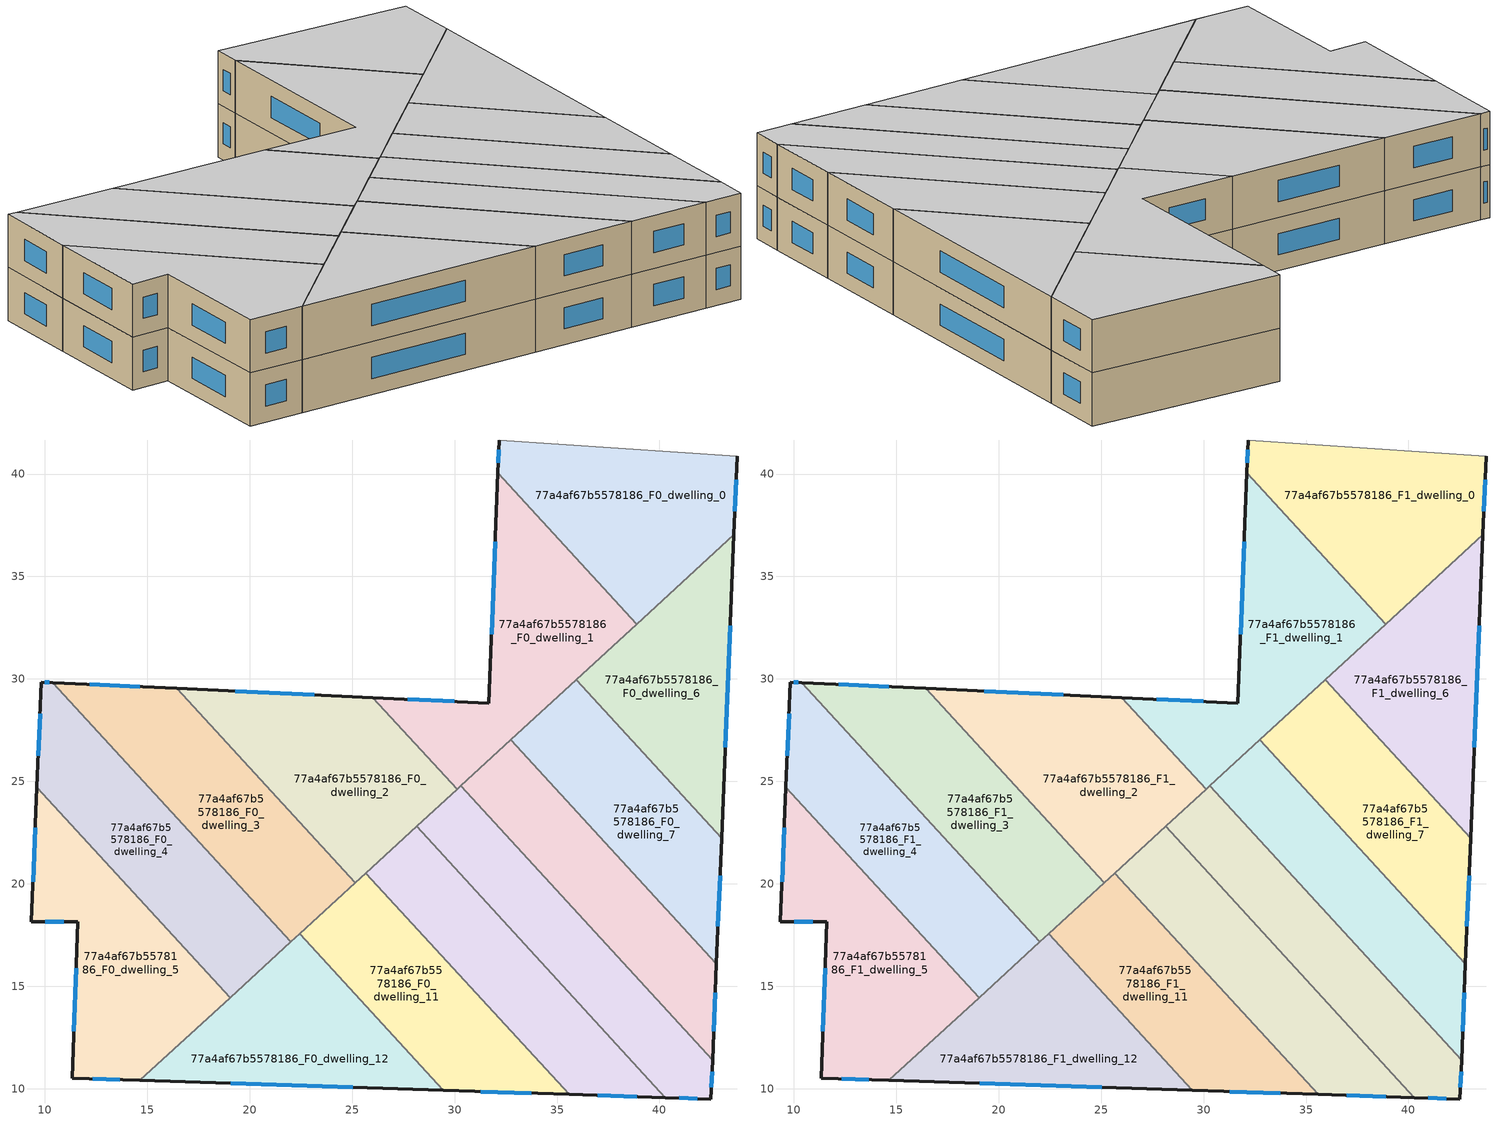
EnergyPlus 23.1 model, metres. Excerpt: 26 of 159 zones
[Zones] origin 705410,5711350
77a4af67b5578186_F0_dwelling_0
 floor ground (EU_floor_Construction): 43.79,40.87 43.64,37.03 38.9,32.67 32.11,40.06 32.17,41.66 z0
 wall outside (EU_wall_Construction): 43.64,37.03 43.79,40.87 / 32.17,41.66 32.11,40.06 z0:3
 wall adiabatic (EU_wall_Construction): 43.79,40.87 32.17,41.66 z0:3
 wall to 77a4af67b5578186_F0_dwelling_1 (EU_wall_Construction): 32.11,40.06 38.9,32.67 z0:3
 wall to 77a4af67b5578186_F0_dwelling_6 (EU_wall_Construction): 38.9,32.67 43.64,37.03 z0:3
 window (EU_Window_Construction): 43.68,38.18 43.75,39.72 / 32.15,41.18 32.13,40.54 z0.9:2.1
77a4af67b5578186_F0_dwelling_1
 floor ground (EU_floor_Construction): 32.11,40.06 38.9,32.67 30.12,24.62 26.02,29.09 31.68,28.82 z0
 wall outside (EU_wall_Construction): 32.11,40.06 31.68,28.82 26.02,29.09 z0:3
 wall to 77a4af67b5578186_F0_dwelling_2 (EU_wall_Construction): 26.02,29.09 30.12,24.62 z0:3
 wall to 77a4af67b5578186_F0_dwelling_7 (EU_wall_Construction): 32.74,27.02 35.93,29.95 z0:3
 wall to 77a4af67b5578186_F0_dwelling_8 (EU_wall_Construction): 30.3,24.77 32.74,27.02 z0:3
 wall to 77a4af67b5578186_F0_dwelling_6 (EU_wall_Construction): 35.94,29.95 38.9,32.67 z0:3
 wall to 77a4af67b5578186_F0_dwelling_9 (EU_wall_Construction): 30.12,24.62 30.3,24.77 z0:3
 window (EU_Window_Construction): 31.98,36.7 31.81,32.19 / 29.98,28.9 27.71,29.01 z0.9:2.1
77a4af67b5578186_F0_dwelling_10
 floor ground (EU_floor_Construction): 28.14,22.8 40.3,9.57 35.59,9.72 25.67,20.52 z0
 wall outside (EU_wall_Construction): 35.59,9.72 40.3,9.57 z0:3
 wall to 77a4af67b5578186_F0_dwelling_9 (EU_wall_Construction): 40.3,9.57 28.14,22.8 z0:3
 wall to 77a4af67b5578186_F0_dwelling_11 (EU_wall_Construction): 25.67,20.52 35.59,9.72 z0:3
 wall to 77a4af67b5578186_F0_dwelling_2 (EU_wall_Construction): 28.14,22.8 25.67,20.52 z0:3
 window (EU_Window_Construction): 37,9.67 38.89,9.61 z0.9:2.1
77a4af67b5578186_F0_dwelling_11
 floor ground (EU_floor_Construction): 25.67,20.52 35.59,9.72 29.45,9.92 22.44,17.56 z0
 wall outside (EU_wall_Construction): 29.45,9.92 35.59,9.72 z0:3
 wall to 77a4af67b5578186_F0_dwelling_12 (EU_wall_Construction): 22.44,17.56 29.45,9.92 z0:3
 wall to 77a4af67b5578186_F0_dwelling_3 (EU_wall_Construction): 25.15,20.05 22.44,17.56 z0:3
 wall to 77a4af67b5578186_F0_dwelling_2 (EU_wall_Construction): 25.67,20.52 25.15,20.05 z0:3
 window (EU_Window_Construction): 31.29,9.86 33.75,9.78 z0.9:2.1
77a4af67b5578186_F0_dwelling_12
 floor ground (EU_floor_Construction): 22.44,17.56 29.45,9.92 14.64,10.4 z0
 wall outside (EU_wall_Construction): 14.64,10.4 29.45,9.92 z0:3
 wall to 77a4af67b5578186_F0_dwelling_5 (EU_wall_Construction): 19.05,14.44 14.64,10.4 z0:3
 wall to 77a4af67b5578186_F0_dwelling_4 (EU_wall_Construction): 22.01,17.17 19.05,14.44 z0:3
 wall to 77a4af67b5578186_F0_dwelling_3 (EU_wall_Construction): 22.44,17.56 22.01,17.17 z0:3
 window (EU_Window_Construction): 19.08,10.25 25.02,10.06 z0.9:2.1
77a4af67b5578186_F0_dwelling_2
 floor ground (EU_floor_Construction): 26.02,29.09 30.12,24.62 25.15,20.05 16.44,29.54 z0
 wall outside (EU_wall_Construction): 26.02,29.09 16.44,29.54 z0:3
 wall to 77a4af67b5578186_F0_dwelling_3 (EU_wall_Construction): 16.44,29.54 25.15,20.05 z0:3
 wall to 77a4af67b5578186_F0_dwelling_9 (EU_wall_Construction): 28.14,22.8 30.13,24.62 z0:3
 window (EU_Window_Construction): 23.15,29.22 19.3,29.4 z0.9:2.1
77a4af67b5578186_F0_dwelling_3
 floor ground (EU_floor_Construction): 16.44,29.54 25.15,20.05 22.01,17.17 10.39,29.82 z0
 wall outside (EU_wall_Construction): 16.44,29.54 10.39,29.82 z0:3
 wall to 77a4af67b5578186_F0_dwelling_4 (EU_wall_Construction): 10.39,29.82 22.01,17.17 z0:3
 window (EU_Window_Construction): 14.63,29.62 12.2,29.73 z0.9:2.1
77a4af67b5578186_F0_dwelling_4
 floor ground (EU_floor_Construction): 10.39,29.82 22.01,17.17 19.05,14.44 9.62,24.71 9.83,29.84 z0
 wall outside (EU_wall_Construction): 10.39,29.82 9.83,29.84 9.62,24.71 z0:3
 wall to 77a4af67b5578186_F0_dwelling_5 (EU_wall_Construction): 9.62,24.71 19.05,14.44 z0:3
 window (EU_Window_Construction): 10.22,29.82 10,29.84 / 9.77,28.31 9.68,26.25 z0.9:2.1
77a4af67b5578186_F0_dwelling_5
 floor ground (EU_floor_Construction): 9.62,24.71 19.05,14.44 14.64,10.4 11.35,10.5 11.61,18.16 9.34,18.14 z0
 wall outside (EU_wall_Construction): 9.62,24.71 9.34,18.14 11.61,18.16 11.35,10.5 14.64,10.4 z0:3
 window (EU_Window_Construction): 10.02,18.15 10.93,18.15 / 9.53,22.75 9.42,20.11 / 12.33,10.47 13.66,10.43 / 11.53,15.86 11.42,12.8 z0.9:2.1
77a4af67b5578186_F0_dwelling_6
 floor ground (EU_floor_Construction): 43.64,37.03 43.03,22.22 35.94,29.95 z0
 wall outside (EU_wall_Construction): 43.03,22.22 43.64,37.03 z0:3
 wall to 77a4af67b5578186_F0_dwelling_7 (EU_wall_Construction): 35.94,29.95 43.03,22.22 z0:3
 window (EU_Window_Construction): 43.21,26.65 43.46,32.59 z0.9:2.1
77a4af67b5578186_F0_dwelling_7
 floor ground (EU_floor_Construction): 35.94,29.95 43.03,22.22 42.78,16.09 32.74,27.02 z0
 wall outside (EU_wall_Construction): 42.78,16.09 43.03,22.22 z0:3
 wall to 77a4af67b5578186_F0_dwelling_8 (EU_wall_Construction): 32.74,27.02 42.78,16.09 z0:3
 window (EU_Window_Construction): 42.86,17.93 42.96,20.39 z0.9:2.1
77a4af67b5578186_F0_dwelling_8
 floor ground (EU_floor_Construction): 32.74,27.02 42.78,16.09 42.59,11.38 30.3,24.77 z0
 wall outside (EU_wall_Construction): 42.59,11.38 42.78,16.09 z0:3
 wall to 77a4af67b5578186_F0_dwelling_9 (EU_wall_Construction): 30.3,24.77 42.59,11.38 z0:3
 window (EU_Window_Construction): 42.65,12.79 42.73,14.68 z0.9:2.1
77a4af67b5578186_F0_dwelling_9
 floor ground (EU_floor_Construction): 30.3,24.77 42.59,11.38 42.51,9.5 40.3,9.57 28.14,22.8 z0
 wall outside (EU_wall_Construction): 40.3,9.57 42.51,9.5 42.59,11.38 z0:3
 window (EU_Window_Construction): 42.54,10.06 42.57,10.82 / 40.96,9.55 41.85,9.52 z0.9:2.1
77a4af67b5578186_F1_dwelling_0
 floor to 77a4af67b5578186_F0_dwelling_0 (EU_floor_Construction): 43.79,40.87 43.64,37.03 38.9,32.67 32.11,40.06 32.17,41.66 z3
 wall outside (EU_wall_Construction): 43.64,37.03 43.79,40.87 / 32.17,41.66 32.11,40.06 z3:6
 wall adiabatic (EU_wall_Construction): 43.79,40.87 32.17,41.66 z3:6
 wall to 77a4af67b5578186_F1_dwelling_1 (EU_wall_Construction): 32.11,40.06 38.9,32.67 z3:6
 wall to 77a4af67b5578186_F1_dwelling_6 (EU_wall_Construction): 38.9,32.67 43.64,37.03 z3:6
 window (EU_Window_Construction): 43.68,38.18 43.75,39.72 / 32.15,41.18 32.13,40.54 z3.9:5.1
 ceiling to 77a4af67b5578186_F2_dwelling_0 (EU_floor_Construction): 43.64,37.03 43.79,40.87 32.17,41.66 32.11,40.06 38.9,32.67 z6
77a4af67b5578186_F1_dwelling_1
 floor to 77a4af67b5578186_F0_dwelling_1 (EU_floor_Construction): 32.11,40.06 38.9,32.67 30.12,24.62 26.02,29.09 31.68,28.82 z3
 wall outside (EU_wall_Construction): 32.11,40.06 31.68,28.82 26.02,29.09 z3:6
 wall to 77a4af67b5578186_F1_dwelling_2 (EU_wall_Construction): 26.02,29.09 30.12,24.62 z3:6
 wall to 77a4af67b5578186_F1_dwelling_7 (EU_wall_Construction): 32.74,27.02 35.93,29.95 z3:6
 wall to 77a4af67b5578186_F1_dwelling_8 (EU_wall_Construction): 30.3,24.77 32.74,27.02 z3:6
 wall to 77a4af67b5578186_F1_dwelling_6 (EU_wall_Construction): 35.94,29.95 38.9,32.67 z3:6
 wall to 77a4af67b5578186_F1_dwelling_9 (EU_wall_Construction): 30.12,24.62 30.3,24.77 z3:6
 window (EU_Window_Construction): 31.98,36.7 31.81,32.19 / 29.98,28.9 27.71,29.01 z3.9:5.1
 ceiling to 77a4af67b5578186_F2_dwelling_1 (EU_floor_Construction): 38.9,32.67 32.11,40.06 31.68,28.82 26.02,29.09 30.12,24.62 z6
77a4af67b5578186_F1_dwelling_10
 floor to 77a4af67b5578186_F0_dwelling_10 (EU_floor_Construction): 28.14,22.8 40.3,9.57 35.59,9.72 25.67,20.52 z3
 wall outside (EU_wall_Construction): 35.59,9.72 40.3,9.57 z3:6
 wall to 77a4af67b5578186_F1_dwelling_9 (EU_wall_Construction): 40.3,9.57 28.14,22.8 z3:6
 wall to 77a4af67b5578186_F1_dwelling_11 (EU_wall_Construction): 25.67,20.52 35.59,9.72 z3:6
 wall to 77a4af67b5578186_F1_dwelling_2 (EU_wall_Construction): 28.14,22.8 25.67,20.52 z3:6
 window (EU_Window_Construction): 37,9.67 38.89,9.61 z3.9:5.1
 ceiling to 77a4af67b5578186_F2_dwelling_10 (EU_floor_Construction): 40.3,9.57 28.14,22.8 25.67,20.52 35.59,9.72 z6
77a4af67b5578186_F1_dwelling_11
 floor to 77a4af67b5578186_F0_dwelling_11 (EU_floor_Construction): 25.67,20.52 35.59,9.72 29.45,9.92 22.44,17.56 z3
 wall outside (EU_wall_Construction): 29.45,9.92 35.59,9.72 z3:6
 wall to 77a4af67b5578186_F1_dwelling_12 (EU_wall_Construction): 22.44,17.56 29.45,9.92 z3:6
 wall to 77a4af67b5578186_F1_dwelling_3 (EU_wall_Construction): 25.15,20.05 22.44,17.56 z3:6
 wall to 77a4af67b5578186_F1_dwelling_2 (EU_wall_Construction): 25.67,20.52 25.15,20.05 z3:6
 window (EU_Window_Construction): 31.29,9.86 33.75,9.78 z3.9:5.1
 ceiling to 77a4af67b5578186_F2_dwelling_11 (EU_floor_Construction): 35.59,9.72 25.67,20.52 22.44,17.56 29.45,9.92 z6
77a4af67b5578186_F1_dwelling_12
 floor to 77a4af67b5578186_F0_dwelling_12 (EU_floor_Construction): 22.44,17.56 29.45,9.92 14.64,10.4 z3
 wall outside (EU_wall_Construction): 14.64,10.4 29.45,9.92 z3:6
 wall to 77a4af67b5578186_F1_dwelling_5 (EU_wall_Construction): 19.05,14.44 14.64,10.4 z3:6
 wall to 77a4af67b5578186_F1_dwelling_4 (EU_wall_Construction): 22.01,17.17 19.05,14.44 z3:6
 wall to 77a4af67b5578186_F1_dwelling_3 (EU_wall_Construction): 22.44,17.56 22.01,17.17 z3:6
 window (EU_Window_Construction): 19.08,10.25 25.02,10.06 z3.9:5.1
 ceiling to 77a4af67b5578186_F2_dwelling_12 (EU_floor_Construction): 29.45,9.92 22.44,17.56 14.64,10.4 z6
77a4af67b5578186_F1_dwelling_2
 floor to 77a4af67b5578186_F0_dwelling_2 (EU_floor_Construction): 26.02,29.09 30.12,24.62 25.15,20.05 16.44,29.54 z3
 wall outside (EU_wall_Construction): 26.02,29.09 16.44,29.54 z3:6
 wall to 77a4af67b5578186_F1_dwelling_3 (EU_wall_Construction): 16.44,29.54 25.15,20.05 z3:6
 wall to 77a4af67b5578186_F1_dwelling_9 (EU_wall_Construction): 28.14,22.8 30.13,24.62 z3:6
 window (EU_Window_Construction): 23.15,29.22 19.3,29.4 z3.9:5.1
 ceiling to 77a4af67b5578186_F2_dwelling_2 (EU_floor_Construction): 30.12,24.62 26.02,29.09 16.44,29.54 25.15,20.05 z6
77a4af67b5578186_F1_dwelling_3
 floor to 77a4af67b5578186_F0_dwelling_3 (EU_floor_Construction): 16.44,29.54 25.15,20.05 22.01,17.17 10.39,29.82 z3
 wall outside (EU_wall_Construction): 16.44,29.54 10.39,29.82 z3:6
 wall to 77a4af67b5578186_F1_dwelling_4 (EU_wall_Construction): 10.39,29.82 22.01,17.17 z3:6
 window (EU_Window_Construction): 14.63,29.62 12.2,29.73 z3.9:5.1
 ceiling to 77a4af67b5578186_F2_dwelling_3 (EU_floor_Construction): 25.15,20.05 16.44,29.54 10.39,29.82 22.01,17.17 z6
77a4af67b5578186_F1_dwelling_4
 floor to 77a4af67b5578186_F0_dwelling_4 (EU_floor_Construction): 10.39,29.82 22.01,17.17 19.05,14.44 9.62,24.71 9.83,29.84 z3
 wall outside (EU_wall_Construction): 10.39,29.82 9.83,29.84 9.62,24.71 z3:6
 wall to 77a4af67b5578186_F1_dwelling_5 (EU_wall_Construction): 9.62,24.71 19.05,14.44 z3:6
 window (EU_Window_Construction): 10.22,29.82 10,29.84 / 9.77,28.31 9.68,26.25 z3.9:5.1
 ceiling to 77a4af67b5578186_F2_dwelling_4 (EU_floor_Construction): 22.01,17.17 10.39,29.82 9.83,29.84 9.62,24.71 19.05,14.44 z6
77a4af67b5578186_F1_dwelling_5
 floor to 77a4af67b5578186_F0_dwelling_5 (EU_floor_Construction): 9.62,24.71 19.05,14.44 14.64,10.4 11.35,10.5 11.61,18.16 9.34,18.14 z3
 wall outside (EU_wall_Construction): 9.62,24.71 9.34,18.14 11.61,18.16 11.35,10.5 14.64,10.4 z3:6
 window (EU_Window_Construction): 10.02,18.15 10.93,18.15 / 9.53,22.75 9.42,20.11 / 12.33,10.47 13.66,10.43 / 11.53,15.86 11.42,12.8 z3.9:5.1
 ceiling to 77a4af67b5578186_F2_dwelling_5 (EU_floor_Construction): 19.05,14.44 9.62,24.71 9.34,18.14 11.61,18.16 11.35,10.5 14.64,10.4 z6
77a4af67b5578186_F1_dwelling_6
 floor to 77a4af67b5578186_F0_dwelling_6 (EU_floor_Construction): 43.64,37.03 43.03,22.22 35.94,29.95 z3
 wall outside (EU_wall_Construction): 43.03,22.22 43.64,37.03 z3:6
 wall to 77a4af67b5578186_F1_dwelling_7 (EU_wall_Construction): 35.94,29.95 43.03,22.22 z3:6
 window (EU_Window_Construction): 43.21,26.65 43.46,32.59 z3.9:5.1
 ceiling to 77a4af67b5578186_F2_dwelling_6 (EU_floor_Construction): 43.03,22.22 43.64,37.03 35.94,29.95 z6
77a4af67b5578186_F1_dwelling_7
 floor to 77a4af67b5578186_F0_dwelling_7 (EU_floor_Construction): 35.94,29.95 43.03,22.22 42.78,16.09 32.74,27.02 z3
 wall outside (EU_wall_Construction): 42.78,16.09 43.03,22.22 z3:6
 wall to 77a4af67b5578186_F1_dwelling_8 (EU_wall_Construction): 32.74,27.02 42.78,16.09 z3:6
 window (EU_Window_Construction): 42.86,17.93 42.96,20.39 z3.9:5.1
 ceiling to 77a4af67b5578186_F2_dwelling_7 (EU_floor_Construction): 42.78,16.09 43.03,22.22 35.94,29.95 32.74,27.02 z6
77a4af67b5578186_F1_dwelling_8
 floor to 77a4af67b5578186_F0_dwelling_8 (EU_floor_Construction): 32.74,27.02 42.78,16.09 42.59,11.38 30.3,24.77 z3
 wall outside (EU_wall_Construction): 42.59,11.38 42.78,16.09 z3:6
 wall to 77a4af67b5578186_F1_dwelling_9 (EU_wall_Construction): 30.3,24.77 42.59,11.38 z3:6
 window (EU_Window_Construction): 42.65,12.79 42.73,14.68 z3.9:5.1
 ceiling to 77a4af67b5578186_F2_dwelling_8 (EU_floor_Construction): 42.59,11.38 42.78,16.09 32.74,27.02 30.3,24.77 z6
77a4af67b5578186_F1_dwelling_9
 floor to 77a4af67b5578186_F0_dwelling_9 (EU_floor_Construction): 30.3,24.77 42.59,11.38 42.51,9.5 40.3,9.57 28.14,22.8 z3
 wall outside (EU_wall_Construction): 40.3,9.57 42.51,9.5 42.59,11.38 z3:6
 window (EU_Window_Construction): 42.54,10.06 42.57,10.82 / 40.96,9.55 41.85,9.52 z3.9:5.1
 ceiling to 77a4af67b5578186_F2_dwelling_9 (EU_floor_Construction): 42.51,9.5 42.59,11.38 30.3,24.77 28.14,22.8 40.3,9.57 z6
[Building]
EU S2 Campaign: North Axis=0; Terrain=City; Solar Distribution=FullExterior
[Site:Location]
London: Latitude=51.5; Longitude=-0.5; Time Zone=0; Elevation=25
[SizingPeriod:WeatherFileDays]
AnnualSizingPeriod: Begin Month=1; Begin Day of Month=1; End Month=12; End Day of Month=31; Day of Week for Start Day=Monday; Use Weather File Daylight Saving Period=No; Use Weather File Rain and Snow Indicators=No
[MATERIAL]
EU_InternalMass_Material: Roughness=MediumRough; Thickness=0.1; Conductivity=1; Density=1800; Specific Heat=900; Thermal Absorptance=0.9; Solar Absorptance=0.7; Visible Absorptance=0.7
[MATERIAL:NOMASS] Roughness=MediumRough; Thermal Absorptance=0.9; Solar Absorptance=0.7; Visible Absorptance=0.7
Name | Thermal Resistance
EU_wall_NoMass | 1.04674
EU_floor_NoMass | 2.04616
[WINDOWMATERIAL:SIMPLEGLAZINGSYSTEM]
EU_Window_SimpleGlazing: UFactor=4.25843; Solar Heat Gain Coefficient=0.85; Visible Transmittance=0.85
[CONSTRUCTION]
EU_wall_Construction: EU_wall_NoMass
EU_floor_Construction: EU_floor_NoMass
EU_Window_Construction: EU_Window_SimpleGlazing
EU_InternalMass_Construction: EU_InternalMass_Material
[ZONE] Type=1; Multiplier=1; Ceiling Height=autocalculate; Floor Area=autocalculate; Part of Total Floor Area=Yes
Name | Volume
77a4af67b5578186_F0_dwelling_0; 77a4af67b5578186_F1_dwelling_0 | 192.06
77a4af67b5578186_F0_dwelling_1; 77a4af67b5578186_F1_dwelling_1 | 192.079
77a4af67b5578186_F0_dwelling_10; 77a4af67b5578186_F1_dwelling_10; 77a4af67b5578186_F0_dwelling_12; 77a4af67b5578186_F1_dwelling_12 | 164.649
77a4af67b5578186_F0_dwelling_11; 77a4af67b5578186_F1_dwelling_11 | 164.636
77a4af67b5578186_F0_dwelling_2; 77a4af67b5578186_F1_dwelling_2 | 192.068
77a4af67b5578186_F0_dwelling_3; 77a4af67b5578186_F1_dwelling_3 | 192.092
77a4af67b5578186_F0_dwelling_4; 77a4af67b5578186_F1_dwelling_4 | 192.08
77a4af67b5578186_F0_dwelling_5; 77a4af67b5578186_F1_dwelling_5 | 192.056
77a4af67b5578186_F0_dwelling_6; 77a4af67b5578186_F1_dwelling_6 | 164.621
77a4af67b5578186_F0_dwelling_7; 77a4af67b5578186_F1_dwelling_7 | 164.643
77a4af67b5578186_F0_dwelling_8; 77a4af67b5578186_F1_dwelling_8 | 164.619
77a4af67b5578186_F0_dwelling_9; 77a4af67b5578186_F1_dwelling_9 | 164.658
[INTERNALMASS] Construction=EU_InternalMass_Construction
Name | Zone or ZoneList | Surface Area
77a4af67b5578186_F0_dwelling_0_EU_InternalMass | 77a4af67b5578186_F0_dwelling_0 | 64.0197
77a4af67b5578186_F0_dwelling_1_EU_InternalMass | 77a4af67b5578186_F0_dwelling_1 | 64.0261
77a4af67b5578186_F0_dwelling_2_EU_InternalMass | 77a4af67b5578186_F0_dwelling_2 | 64.023
77a4af67b5578186_F0_dwelling_3_EU_InternalMass | 77a4af67b5578186_F0_dwelling_3 | 64.0305
77a4af67b5578186_F0_dwelling_4_EU_InternalMass | 77a4af67b5578186_F0_dwelling_4 | 64.027
77a4af67b5578186_F0_dwelling_5_EU_InternalMass | 77a4af67b5578186_F0_dwelling_5 | 64.0182
77a4af67b5578186_F0_dwelling_6_EU_InternalMass | 77a4af67b5578186_F0_dwelling_6 | 54.8739
77a4af67b5578186_F0_dwelling_7_EU_InternalMass | 77a4af67b5578186_F0_dwelling_7 | 54.8813
77a4af67b5578186_F0_dwelling_8_EU_InternalMass | 77a4af67b5578186_F0_dwelling_8 | 54.8726
77a4af67b5578186_F0_dwelling_9_EU_InternalMass | 77a4af67b5578186_F0_dwelling_9 | 54.886
77a4af67b5578186_F0_dwelling_10_EU_InternalMass | 77a4af67b5578186_F0_dwelling_10 | 54.8835
77a4af67b5578186_F0_dwelling_11_EU_InternalMass | 77a4af67b5578186_F0_dwelling_11 | 54.8787
77a4af67b5578186_F0_dwelling_12_EU_InternalMass | 77a4af67b5578186_F0_dwelling_12 | 54.8832
77a4af67b5578186_F1_dwelling_0_EU_InternalMass | 77a4af67b5578186_F1_dwelling_0 | 64.0197
77a4af67b5578186_F1_dwelling_1_EU_InternalMass | 77a4af67b5578186_F1_dwelling_1 | 64.0261
77a4af67b5578186_F1_dwelling_2_EU_InternalMass | 77a4af67b5578186_F1_dwelling_2 | 64.023
77a4af67b5578186_F1_dwelling_3_EU_InternalMass | 77a4af67b5578186_F1_dwelling_3 | 64.0305
77a4af67b5578186_F1_dwelling_4_EU_InternalMass | 77a4af67b5578186_F1_dwelling_4 | 64.027
77a4af67b5578186_F1_dwelling_5_EU_InternalMass | 77a4af67b5578186_F1_dwelling_5 | 64.0182
77a4af67b5578186_F1_dwelling_6_EU_InternalMass | 77a4af67b5578186_F1_dwelling_6 | 54.8739
77a4af67b5578186_F1_dwelling_7_EU_InternalMass | 77a4af67b5578186_F1_dwelling_7 | 54.8813
77a4af67b5578186_F1_dwelling_8_EU_InternalMass | 77a4af67b5578186_F1_dwelling_8 | 54.8726
77a4af67b5578186_F1_dwelling_9_EU_InternalMass | 77a4af67b5578186_F1_dwelling_9 | 54.886
77a4af67b5578186_F1_dwelling_10_EU_InternalMass | 77a4af67b5578186_F1_dwelling_10 | 54.8835
77a4af67b5578186_F1_dwelling_11_EU_InternalMass | 77a4af67b5578186_F1_dwelling_11 | 54.8787
77a4af67b5578186_F1_dwelling_12_EU_InternalMass | 77a4af67b5578186_F1_dwelling_12 | 54.8832
[OTHEREQUIPMENT] Fuel Type=Electricity; Design Level Calculation Method=Watts/Area; Power per Zone Floor Area=1; Fraction Latent=0; Fraction Radiant=0; Fraction Lost=0; Carbon Dioxide Generation Rate=0; EndUse Subcategory=EU_Step8_InternalGains
Name | Zone or ZoneList or Space or SpaceList | Schedule
EU_Step8_InternalGain_77a4af67b5578186_F0_dwelling_0_f000 | 77a4af67b5578186_F0_dwelling_0 | EU_Step8_GainSchedule_77a4af67b5578186_F0_dwelling_0_f000
EU_Step8_InternalGain_77a4af67b5578186_F0_dwelling_1_f000 | 77a4af67b5578186_F0_dwelling_1 | EU_Step8_GainSchedule_77a4af67b5578186_F0_dwelling_1_f000
EU_Step8_InternalGain_77a4af67b5578186_F0_dwelling_2_f000 | 77a4af67b5578186_F0_dwelling_2 | EU_Step8_GainSchedule_77a4af67b5578186_F0_dwelling_2_f000
EU_Step8_InternalGain_77a4af67b5578186_F0_dwelling_3_f000 | 77a4af67b5578186_F0_dwelling_3 | EU_Step8_GainSchedule_77a4af67b5578186_F0_dwelling_3_f000
EU_Step8_InternalGain_77a4af67b5578186_F0_dwelling_4_f000 | 77a4af67b5578186_F0_dwelling_4 | EU_Step8_GainSchedule_77a4af67b5578186_F0_dwelling_4_f000
EU_Step8_InternalGain_77a4af67b5578186_F0_dwelling_5_f000 | 77a4af67b5578186_F0_dwelling_5 | EU_Step8_GainSchedule_77a4af67b5578186_F0_dwelling_5_f000
EU_Step8_InternalGain_77a4af67b5578186_F0_dwelling_6_f000 | 77a4af67b5578186_F0_dwelling_6 | EU_Step8_GainSchedule_77a4af67b5578186_F0_dwelling_6_f000
EU_Step8_InternalGain_77a4af67b5578186_F0_dwelling_7_f000 | 77a4af67b5578186_F0_dwelling_7 | EU_Step8_GainSchedule_77a4af67b5578186_F0_dwelling_7_f000
EU_Step8_InternalGain_77a4af67b5578186_F0_dwelling_8_f000 | 77a4af67b5578186_F0_dwelling_8 | EU_Step8_GainSchedule_77a4af67b5578186_F0_dwelling_8_f000
EU_Step8_InternalGain_77a4af67b5578186_F0_dwelling_9_f000 | 77a4af67b5578186_F0_dwelling_9 | EU_Step8_GainSchedule_77a4af67b5578186_F0_dwelling_9_f000
EU_Step8_InternalGain_77a4af67b5578186_F0_dwelling_10_f000 | 77a4af67b5578186_F0_dwelling_10 | EU_Step8_GainSchedule_77a4af67b5578186_F0_dwelling_10_f000
EU_Step8_InternalGain_77a4af67b5578186_F0_dwelling_11_f000 | 77a4af67b5578186_F0_dwelling_11 | EU_Step8_GainSchedule_77a4af67b5578186_F0_dwelling_11_f000
EU_Step8_InternalGain_77a4af67b5578186_F0_dwelling_12_f000 | 77a4af67b5578186_F0_dwelling_12 | EU_Step8_GainSchedule_77a4af67b5578186_F0_dwelling_12_f000
EU_Step8_InternalGain_77a4af67b5578186_F1_dwelling_0_f000 | 77a4af67b5578186_F1_dwelling_0 | EU_Step8_GainSchedule_77a4af67b5578186_F1_dwelling_0_f000
EU_Step8_InternalGain_77a4af67b5578186_F1_dwelling_1_f000 | 77a4af67b5578186_F1_dwelling_1 | EU_Step8_GainSchedule_77a4af67b5578186_F1_dwelling_1_f000
EU_Step8_InternalGain_77a4af67b5578186_F1_dwelling_2_f000 | 77a4af67b5578186_F1_dwelling_2 | EU_Step8_GainSchedule_77a4af67b5578186_F1_dwelling_2_f000
EU_Step8_InternalGain_77a4af67b5578186_F1_dwelling_3_f000 | 77a4af67b5578186_F1_dwelling_3 | EU_Step8_GainSchedule_77a4af67b5578186_F1_dwelling_3_f000
EU_Step8_InternalGain_77a4af67b5578186_F1_dwelling_4_f000 | 77a4af67b5578186_F1_dwelling_4 | EU_Step8_GainSchedule_77a4af67b5578186_F1_dwelling_4_f000
EU_Step8_InternalGain_77a4af67b5578186_F1_dwelling_5_f000 | 77a4af67b5578186_F1_dwelling_5 | EU_Step8_GainSchedule_77a4af67b5578186_F1_dwelling_5_f000
EU_Step8_InternalGain_77a4af67b5578186_F1_dwelling_6_f000 | 77a4af67b5578186_F1_dwelling_6 | EU_Step8_GainSchedule_77a4af67b5578186_F1_dwelling_6_f000
EU_Step8_InternalGain_77a4af67b5578186_F1_dwelling_7_f000 | 77a4af67b5578186_F1_dwelling_7 | EU_Step8_GainSchedule_77a4af67b5578186_F1_dwelling_7_f000
EU_Step8_InternalGain_77a4af67b5578186_F1_dwelling_8_f000 | 77a4af67b5578186_F1_dwelling_8 | EU_Step8_GainSchedule_77a4af67b5578186_F1_dwelling_8_f000
EU_Step8_InternalGain_77a4af67b5578186_F1_dwelling_9_f000 | 77a4af67b5578186_F1_dwelling_9 | EU_Step8_GainSchedule_77a4af67b5578186_F1_dwelling_9_f000
EU_Step8_InternalGain_77a4af67b5578186_F1_dwelling_10_f000 | 77a4af67b5578186_F1_dwelling_10 | EU_Step8_GainSchedule_77a4af67b5578186_F1_dwelling_10_f000
EU_Step8_InternalGain_77a4af67b5578186_F1_dwelling_11_f000 | 77a4af67b5578186_F1_dwelling_11 | EU_Step8_GainSchedule_77a4af67b5578186_F1_dwelling_11_f000
EU_Step8_InternalGain_77a4af67b5578186_F1_dwelling_12_f000 | 77a4af67b5578186_F1_dwelling_12 | EU_Step8_GainSchedule_77a4af67b5578186_F1_dwelling_12_f000
[ZONEVENTILATION:DESIGNFLOWRATE] Schedule=EU_AlwaysOn; Design Flow Rate Calculation Method=AirChanges/Hour; Air Changes per Hour=0.488719; Ventilation Type=Natural; Fan Pressure Rise=0; Fan Total Efficiency=1; Constant Term Coefficient=1; Temperature Term Coefficient=0; Velocity Term Coefficient=0; Velocity Squared Term Coefficient=0; Minimum Indoor Temperature=-100; Maximum Indoor Temperature=100; Delta Temperature=-100; Minimum Outdoor Temperature=-100; Maximum Outdoor Temperature=100; Maximum Wind Speed=40
Name | Zone or ZoneList or Space or SpaceList
EU_ConstantAir_77a4af67b5578186_F0_dwelling_0 | 77a4af67b5578186_F0_dwelling_0
EU_ConstantAir_77a4af67b5578186_F0_dwelling_1 | 77a4af67b5578186_F0_dwelling_1
EU_ConstantAir_77a4af67b5578186_F0_dwelling_2 | 77a4af67b5578186_F0_dwelling_2
EU_ConstantAir_77a4af67b5578186_F0_dwelling_3 | 77a4af67b5578186_F0_dwelling_3
EU_ConstantAir_77a4af67b5578186_F0_dwelling_4 | 77a4af67b5578186_F0_dwelling_4
EU_ConstantAir_77a4af67b5578186_F0_dwelling_5 | 77a4af67b5578186_F0_dwelling_5
EU_ConstantAir_77a4af67b5578186_F0_dwelling_6 | 77a4af67b5578186_F0_dwelling_6
EU_ConstantAir_77a4af67b5578186_F0_dwelling_7 | 77a4af67b5578186_F0_dwelling_7
EU_ConstantAir_77a4af67b5578186_F0_dwelling_8 | 77a4af67b5578186_F0_dwelling_8
EU_ConstantAir_77a4af67b5578186_F0_dwelling_9 | 77a4af67b5578186_F0_dwelling_9
EU_ConstantAir_77a4af67b5578186_F0_dwelling_10 | 77a4af67b5578186_F0_dwelling_10
EU_ConstantAir_77a4af67b5578186_F0_dwelling_11 | 77a4af67b5578186_F0_dwelling_11
EU_ConstantAir_77a4af67b5578186_F0_dwelling_12 | 77a4af67b5578186_F0_dwelling_12
EU_ConstantAir_77a4af67b5578186_F1_dwelling_0 | 77a4af67b5578186_F1_dwelling_0
EU_ConstantAir_77a4af67b5578186_F1_dwelling_1 | 77a4af67b5578186_F1_dwelling_1
EU_ConstantAir_77a4af67b5578186_F1_dwelling_2 | 77a4af67b5578186_F1_dwelling_2
EU_ConstantAir_77a4af67b5578186_F1_dwelling_3 | 77a4af67b5578186_F1_dwelling_3
EU_ConstantAir_77a4af67b5578186_F1_dwelling_4 | 77a4af67b5578186_F1_dwelling_4
EU_ConstantAir_77a4af67b5578186_F1_dwelling_5 | 77a4af67b5578186_F1_dwelling_5
EU_ConstantAir_77a4af67b5578186_F1_dwelling_6 | 77a4af67b5578186_F1_dwelling_6
EU_ConstantAir_77a4af67b5578186_F1_dwelling_7 | 77a4af67b5578186_F1_dwelling_7
EU_ConstantAir_77a4af67b5578186_F1_dwelling_8 | 77a4af67b5578186_F1_dwelling_8
EU_ConstantAir_77a4af67b5578186_F1_dwelling_9 | 77a4af67b5578186_F1_dwelling_9
EU_ConstantAir_77a4af67b5578186_F1_dwelling_10 | 77a4af67b5578186_F1_dwelling_10
EU_ConstantAir_77a4af67b5578186_F1_dwelling_11 | 77a4af67b5578186_F1_dwelling_11
EU_ConstantAir_77a4af67b5578186_F1_dwelling_12 | 77a4af67b5578186_F1_dwelling_12
[HVACTEMPLATE:THERMOSTAT] Constant Heating Setpoint=20; Constant Cooling Setpoint=50
EU_HeatOnly_77a4af67b5578186_F0_dwelling_0; EU_HeatOnly_77a4af67b5578186_F0_dwelling_1; EU_HeatOnly_77a4af67b5578186_F0_dwelling_2; EU_HeatOnly_77a4af67b5578186_F0_dwelling_3; EU_HeatOnly_77a4af67b5578186_F0_dwelling_4; EU_HeatOnly_77a4af67b5578186_F0_dwelling_5; EU_HeatOnly_77a4af67b5578186_F0_dwelling_6; EU_HeatOnly_77a4af67b5578186_F0_dwelling_7; EU_HeatOnly_77a4af67b5578186_F0_dwelling_8; EU_HeatOnly_77a4af67b5578186_F0_dwelling_9; EU_HeatOnly_77a4af67b5578186_F0_dwelling_10; EU_HeatOnly_77a4af67b5578186_F0_dwelling_11; EU_HeatOnly_77a4af67b5578186_F0_dwelling_12; EU_HeatOnly_77a4af67b5578186_F1_dwelling_0; EU_HeatOnly_77a4af67b5578186_F1_dwelling_1; EU_HeatOnly_77a4af67b5578186_F1_dwelling_2; EU_HeatOnly_77a4af67b5578186_F1_dwelling_3; EU_HeatOnly_77a4af67b5578186_F1_dwelling_4; EU_HeatOnly_77a4af67b5578186_F1_dwelling_5; EU_HeatOnly_77a4af67b5578186_F1_dwelling_6; EU_HeatOnly_77a4af67b5578186_F1_dwelling_7; EU_HeatOnly_77a4af67b5578186_F1_dwelling_8; EU_HeatOnly_77a4af67b5578186_F1_dwelling_9; EU_HeatOnly_77a4af67b5578186_F1_dwelling_10; EU_HeatOnly_77a4af67b5578186_F1_dwelling_11; EU_HeatOnly_77a4af67b5578186_F1_dwelling_12; EU_HeatOnly_77a4af67b5578186_F2_dwelling_0; EU_HeatOnly_77a4af67b5578186_F2_dwelling_1; EU_HeatOnly_77a4af67b5578186_F2_dwelling_2; EU_HeatOnly_77a4af67b5578186_F2_dwelling_3; EU_HeatOnly_77a4af67b5578186_F2_dwelling_4; EU_HeatOnly_77a4af67b5578186_F2_dwelling_5; EU_HeatOnly_77a4af67b5578186_F2_dwelling_6; EU_HeatOnly_77a4af67b5578186_F2_dwelling_7; EU_HeatOnly_77a4af67b5578186_F2_dwelling_8; EU_HeatOnly_77a4af67b5578186_F2_dwelling_9; EU_HeatOnly_77a4af67b5578186_F2_dwelling_10; EU_HeatOnly_77a4af67b5578186_F2_dwelling_11; EU_HeatOnly_77a4af67b5578186_F2_dwelling_12; EU_HeatOnly_77a4af67b5578186_F3_dwelling_0; EU_HeatOnly_77a4af67b5578186_F3_dwelling_1; EU_HeatOnly_77a4af67b5578186_F3_dwelling_2; EU_HeatOnly_77a4af67b5578186_F3_dwelling_3; EU_HeatOnly_77a4af67b5578186_F3_dwelling_4; EU_HeatOnly_77a4af67b5578186_F3_dwelling_5; EU_HeatOnly_77a4af67b5578186_F3_dwelling_6; EU_HeatOnly_77a4af67b5578186_F3_dwelling_7; EU_HeatOnly_77a4af67b5578186_F3_dwelling_8; EU_HeatOnly_77a4af67b5578186_F3_dwelling_9; EU_HeatOnly_77a4af67b5578186_F3_dwelling_10; EU_HeatOnly_77a4af67b5578186_F3_dwelling_11; EU_HeatOnly_77a4af67b5578186_F4_dwelling_0; EU_HeatOnly_77a4af67b5578186_F4_dwelling_1; EU_HeatOnly_77a4af67b5578186_F4_dwelling_2; EU_HeatOnly_77a4af67b5578186_F4_dwelling_3; EU_HeatOnly_77a4af67b5578186_F4_dwelling_4; EU_HeatOnly_77a4af67b5578186_F4_dwelling_5; EU_HeatOnly_77a4af67b5578186_F4_dwelling_6; EU_HeatOnly_77a4af67b5578186_F4_dwelling_7; EU_HeatOnly_77a4af67b5578186_F4_dwelling_8; EU_HeatOnly_77a4af67b5578186_F4_dwelling_9; EU_HeatOnly_77a4af67b5578186_F4_dwelling_10; EU_HeatOnly_77a4af67b5578186_F4_dwelling_11; EU_HeatOnly_77a4af67b5578186_F5_dwelling_0; EU_HeatOnly_77a4af67b5578186_F5_dwelling_1; EU_HeatOnly_77a4af67b5578186_F5_dwelling_2; EU_HeatOnly_77a4af67b5578186_F5_dwelling_3; EU_HeatOnly_77a4af67b5578186_F5_dwelling_4; EU_HeatOnly_77a4af67b5578186_F5_dwelling_5; EU_HeatOnly_77a4af67b5578186_F5_dwelling_6; EU_HeatOnly_77a4af67b5578186_F5_dwelling_7; EU_HeatOnly_77a4af67b5578186_F5_dwelling_8; EU_HeatOnly_77a4af67b5578186_F5_dwelling_9; EU_HeatOnly_77a4af67b5578186_F5_dwelling_10; EU_HeatOnly_77a4af67b5578186_F5_dwelling_11; EU_HeatOnly_77a4af67b5578186_F6_dwelling_0; EU_HeatOnly_77a4af67b5578186_F6_dwelling_1; EU_HeatOnly_77a4af67b5578186_F6_dwelling_2; EU_HeatOnly_77a4af67b5578186_F6_dwelling_3; EU_HeatOnly_77a4af67b5578186_F6_dwelling_4; EU_HeatOnly_77a4af67b5578186_F6_dwelling_5; EU_HeatOnly_77a4af67b5578186_F6_dwelling_6; EU_HeatOnly_77a4af67b5578186_F6_dwelling_7; EU_HeatOnly_77a4af67b5578186_F6_dwelling_8; EU_HeatOnly_77a4af67b5578186_F6_dwelling_9; EU_HeatOnly_77a4af67b5578186_F6_dwelling_10; EU_HeatOnly_77a4af67b5578186_F6_dwelling_11; EU_HeatOnly_77a4af67b5578186_F7_dwelling_0; EU_HeatOnly_77a4af67b5578186_F7_dwelling_1; EU_HeatOnly_77a4af67b5578186_F7_dwelling_2; EU_HeatOnly_77a4af67b5578186_F7_dwelling_3; EU_HeatOnly_77a4af67b5578186_F7_dwelling_4; EU_HeatOnly_77a4af67b5578186_F7_dwelling_5; EU_HeatOnly_77a4af67b5578186_F7_dwelling_6; EU_HeatOnly_77a4af67b5578186_F7_dwelling_7; EU_HeatOnly_77a4af67b5578186_F7_dwelling_8; EU_HeatOnly_77a4af67b5578186_F7_dwelling_9; EU_HeatOnly_77a4af67b5578186_F7_dwelling_10; EU_HeatOnly_77a4af67b5578186_F7_dwelling_11; EU_HeatOnly_77a4af67b5578186_F8_dwelling_0; EU_HeatOnly_77a4af67b5578186_F8_dwelling_1; EU_HeatOnly_77a4af67b5578186_F8_dwelling_2; EU_HeatOnly_77a4af67b5578186_F8_dwelling_3; EU_HeatOnly_77a4af67b5578186_F8_dwelling_4; EU_HeatOnly_77a4af67b5578186_F8_dwelling_5; EU_HeatOnly_77a4af67b5578186_F8_dwelling_6; EU_HeatOnly_77a4af67b5578186_F8_dwelling_7; EU_HeatOnly_77a4af67b5578186_F8_dwelling_8; EU_HeatOnly_77a4af67b5578186_F8_dwelling_9; EU_HeatOnly_77a4af67b5578186_F8_dwelling_10; EU_HeatOnly_77a4af67b5578186_F8_dwelling_11; EU_HeatOnly_77a4af67b5578186_F9_dwelling_0; EU_HeatOnly_77a4af67b5578186_F9_dwelling_1; EU_HeatOnly_77a4af67b5578186_F9_dwelling_2; EU_HeatOnly_77a4af67b5578186_F9_dwelling_3; EU_HeatOnly_77a4af67b5578186_F9_dwelling_4; EU_HeatOnly_77a4af67b5578186_F9_dwelling_5; EU_HeatOnly_77a4af67b5578186_F9_dwelling_6; EU_HeatOnly_77a4af67b5578186_F9_dwelling_7; EU_HeatOnly_77a4af67b5578186_F9_dwelling_8; EU_HeatOnly_77a4af67b5578186_F9_dwelling_9; EU_HeatOnly_77a4af67b5578186_F9_dwelling_10; EU_HeatOnly_77a4af67b5578186_F9_dwelling_11; EU_HeatOnly_77a4af67b5578186_F10_dwelling_0; EU_HeatOnly_77a4af67b5578186_F10_dwelling_1; EU_HeatOnly_77a4af67b5578186_F10_dwelling_2; EU_HeatOnly_77a4af67b5578186_F10_dwelling_3; EU_HeatOnly_77a4af67b5578186_F10_dwelling_4; EU_HeatOnly_77a4af67b5578186_F10_dwelling_5; EU_HeatOnly_77a4af67b5578186_F10_dwelling_6; EU_HeatOnly_77a4af67b5578186_F10_dwelling_7; EU_HeatOnly_77a4af67b5578186_F10_dwelling_8; EU_HeatOnly_77a4af67b5578186_F10_dwelling_9; EU_HeatOnly_77a4af67b5578186_F10_dwelling_10; EU_HeatOnly_77a4af67b5578186_F10_dwelling_11; EU_HeatOnly_77a4af67b5578186_F11_dwelling_0; EU_HeatOnly_77a4af67b5578186_F11_dwelling_1; EU_HeatOnly_77a4af67b5578186_F11_dwelling_2; EU_HeatOnly_77a4af67b5578186_F11_dwelling_3; EU_HeatOnly_77a4af67b5578186_F11_dwelling_4; EU_HeatOnly_77a4af67b5578186_F11_dwelling_5; EU_HeatOnly_77a4af67b5578186_F11_dwelling_6; EU_HeatOnly_77a4af67b5578186_F11_dwelling_7; EU_HeatOnly_77a4af67b5578186_F11_dwelling_8; EU_HeatOnly_77a4af67b5578186_F11_dwelling_9; EU_HeatOnly_77a4af67b5578186_F11_dwelling_10; EU_HeatOnly_77a4af67b5578186_F11_dwelling_11; EU_HeatOnly_77a4af67b5578186_F12_dwelling_0; EU_HeatOnly_77a4af67b5578186_F12_dwelling_1; EU_HeatOnly_77a4af67b5578186_F12_dwelling_2; EU_HeatOnly_77a4af67b5578186_F12_dwelling_3; EU_HeatOnly_77a4af67b5578186_F12_dwelling_4; EU_HeatOnly_77a4af67b5578186_F12_dwelling_5; EU_HeatOnly_77a4af67b5578186_F12_dwelling_6; EU_HeatOnly_77a4af67b5578186_F12_dwelling_7; EU_HeatOnly_77a4af67b5578186_F12_dwelling_8; EU_HeatOnly_77a4af67b5578186_F12_dwelling_9; EU_HeatOnly_77a4af67b5578186_F12_dwelling_10; EU_HeatOnly_77a4af67b5578186_F12_dwelling_11
[HVACTEMPLATE:ZONE:IDEALLOADSAIRSYSTEM] System Availability Schedule=EU_AlwaysOn; Maximum Heating Supply Air Temperature=50; Minimum Cooling Supply Air Temperature=13; Maximum Heating Supply Air Humidity Ratio=0.0156; Minimum Cooling Supply Air Humidity Ratio=0.0077; Heating Limit=NoLimit; Cooling Limit=NoLimit; Heating Availability Schedule=EU_AlwaysOn; Cooling Availability Schedule=EU_CoolingOff; Dehumidification Control Type=ConstantSensibleHeatRatio; Cooling Sensible Heat Ratio=0.7; Dehumidification Setpoint=60; Humidification Control Type=None; Humidification Setpoint=30; Outdoor Air Method=None; Outdoor Air Flow Rate per Person=0.00944; Outdoor Air Flow Rate per Zone Floor Area=0; Outdoor Air Flow Rate per Zone=0; Demand Controlled Ventilation Type=None; Outdoor Air Economizer Type=NoEconomizer; Heat Recovery Type=None; Sensible Heat Recovery Effectiveness=0.7; Latent Heat Recovery Effectiveness=0.65
Name | Template Thermostat
77a4af67b5578186_F0_dwelling_0 | EU_HeatOnly_77a4af67b5578186_F0_dwelling_0
77a4af67b5578186_F0_dwelling_1 | EU_HeatOnly_77a4af67b5578186_F0_dwelling_1
77a4af67b5578186_F0_dwelling_2 | EU_HeatOnly_77a4af67b5578186_F0_dwelling_2
77a4af67b5578186_F0_dwelling_3 | EU_HeatOnly_77a4af67b5578186_F0_dwelling_3
77a4af67b5578186_F0_dwelling_4 | EU_HeatOnly_77a4af67b5578186_F0_dwelling_4
77a4af67b5578186_F0_dwelling_5 | EU_HeatOnly_77a4af67b5578186_F0_dwelling_5
77a4af67b5578186_F0_dwelling_6 | EU_HeatOnly_77a4af67b5578186_F0_dwelling_6
77a4af67b5578186_F0_dwelling_7 | EU_HeatOnly_77a4af67b5578186_F0_dwelling_7
77a4af67b5578186_F0_dwelling_8 | EU_HeatOnly_77a4af67b5578186_F0_dwelling_8
77a4af67b5578186_F0_dwelling_9 | EU_HeatOnly_77a4af67b5578186_F0_dwelling_9
77a4af67b5578186_F0_dwelling_10 | EU_HeatOnly_77a4af67b5578186_F0_dwelling_10
77a4af67b5578186_F0_dwelling_11 | EU_HeatOnly_77a4af67b5578186_F0_dwelling_11
77a4af67b5578186_F0_dwelling_12 | EU_HeatOnly_77a4af67b5578186_F0_dwelling_12
77a4af67b5578186_F1_dwelling_0 | EU_HeatOnly_77a4af67b5578186_F1_dwelling_0
77a4af67b5578186_F1_dwelling_1 | EU_HeatOnly_77a4af67b5578186_F1_dwelling_1
77a4af67b5578186_F1_dwelling_2 | EU_HeatOnly_77a4af67b5578186_F1_dwelling_2
77a4af67b5578186_F1_dwelling_3 | EU_HeatOnly_77a4af67b5578186_F1_dwelling_3
77a4af67b5578186_F1_dwelling_4 | EU_HeatOnly_77a4af67b5578186_F1_dwelling_4
77a4af67b5578186_F1_dwelling_5 | EU_HeatOnly_77a4af67b5578186_F1_dwelling_5
77a4af67b5578186_F1_dwelling_6 | EU_HeatOnly_77a4af67b5578186_F1_dwelling_6
77a4af67b5578186_F1_dwelling_7 | EU_HeatOnly_77a4af67b5578186_F1_dwelling_7
77a4af67b5578186_F1_dwelling_8 | EU_HeatOnly_77a4af67b5578186_F1_dwelling_8
77a4af67b5578186_F1_dwelling_9 | EU_HeatOnly_77a4af67b5578186_F1_dwelling_9
77a4af67b5578186_F1_dwelling_10 | EU_HeatOnly_77a4af67b5578186_F1_dwelling_10
77a4af67b5578186_F1_dwelling_11 | EU_HeatOnly_77a4af67b5578186_F1_dwelling_11
77a4af67b5578186_F1_dwelling_12 | EU_HeatOnly_77a4af67b5578186_F1_dwelling_12
[SIZING:ZONE] Zone Cooling Design Supply Air Temperature Input Method=SupplyAirTemperature; Zone Cooling Design Supply Air Temperature=13; Zone Heating Design Supply Air Temperature Input Method=SupplyAirTemperature; Zone Heating Design Supply Air Temperature=50; Zone Cooling Design Supply Air Humidity Ratio=0.008; Zone Heating Design Supply Air Humidity Ratio=0.008; Cooling Design Air Flow Method=DesignDay; Cooling Design Air Flow Rate=0; Cooling Minimum Air Flow per Zone Floor Area=0.000762; Cooling Minimum Air Flow=0; Cooling Minimum Air Flow Fraction=0.2; Heating Design Air Flow Method=DesignDay; Heating Design Air Flow Rate=0; Heating Maximum Air Flow per Zone Floor Area=0.002032; Heating Maximum Air Flow=0.141576; Heating Maximum Air Flow Fraction=0.3; Account for Dedicated Outdoor Air System=No; Dedicated Outdoor Air System Control Strategy=NeutralSupplyAir; Dedicated Outdoor Air Low Setpoint Temperature for Design=autosize; Dedicated Outdoor Air High Setpoint Temperature for Design=autosize; Zone Load Sizing Method=Sensible Load Only No Latent Load; Zone Latent Cooling Design Supply Air Humidity Ratio Input Method=HumidityRatioDifference; Zone Cooling Design Supply Air Humidity Ratio Difference=0.005; Zone Latent Heating Design Supply Air Humidity Ratio Input Method=HumidityRatioDifference; Zone Humidification Design Supply Air Humidity Ratio Difference=0.005
77a4af67b5578186_F0_dwelling_0; 77a4af67b5578186_F0_dwelling_1; 77a4af67b5578186_F0_dwelling_2; 77a4af67b5578186_F0_dwelling_3; 77a4af67b5578186_F0_dwelling_4; 77a4af67b5578186_F0_dwelling_5; 77a4af67b5578186_F0_dwelling_6; 77a4af67b5578186_F0_dwelling_7; 77a4af67b5578186_F0_dwelling_8; 77a4af67b5578186_F0_dwelling_9; 77a4af67b5578186_F0_dwelling_10; 77a4af67b5578186_F0_dwelling_11; 77a4af67b5578186_F0_dwelling_12; 77a4af67b5578186_F1_dwelling_0; 77a4af67b5578186_F1_dwelling_1; 77a4af67b5578186_F1_dwelling_2; 77a4af67b5578186_F1_dwelling_3; 77a4af67b5578186_F1_dwelling_4; 77a4af67b5578186_F1_dwelling_5; 77a4af67b5578186_F1_dwelling_6; 77a4af67b5578186_F1_dwelling_7; 77a4af67b5578186_F1_dwelling_8; 77a4af67b5578186_F1_dwelling_9; 77a4af67b5578186_F1_dwelling_10; 77a4af67b5578186_F1_dwelling_11; 77a4af67b5578186_F1_dwelling_12
[SCHEDULE:CONSTANT]
Name | Hourly Value
EU_AlwaysOn | 1
EU_CoolingOff | 0
[SCHEDULE:FILE] Column Number=1; Rows to Skip at Top=0; Number of Hours of Data=8760; Column Separator=Comma; Interpolate to Timestep=No; Minutes per Item=60; Adjust Schedule for Daylight Savings=Yes
Name | File
EU_Step8_GainSchedule_77a4af67b5578186_F0_dwelling_0_f000 | ../../schedules/77a4af67b5578186/77a4af67b5578186_F0_dwelling_0_f000_gain.csv
EU_Step8_GainSchedule_77a4af67b5578186_F0_dwelling_1_f000 | ../../schedules/77a4af67b5578186/77a4af67b5578186_F0_dwelling_1_f000_gain.csv
EU_Step8_GainSchedule_77a4af67b5578186_F0_dwelling_2_f000 | ../../schedules/77a4af67b5578186/77a4af67b5578186_F0_dwelling_2_f000_gain.csv
EU_Step8_GainSchedule_77a4af67b5578186_F0_dwelling_3_f000 | ../../schedules/77a4af67b5578186/77a4af67b5578186_F0_dwelling_3_f000_gain.csv
EU_Step8_GainSchedule_77a4af67b5578186_F0_dwelling_4_f000 | ../../schedules/77a4af67b5578186/77a4af67b5578186_F0_dwelling_4_f000_gain.csv
EU_Step8_GainSchedule_77a4af67b5578186_F0_dwelling_5_f000 | ../../schedules/77a4af67b5578186/77a4af67b5578186_F0_dwelling_5_f000_gain.csv
EU_Step8_GainSchedule_77a4af67b5578186_F0_dwelling_6_f000 | ../../schedules/77a4af67b5578186/77a4af67b5578186_F0_dwelling_6_f000_gain.csv
EU_Step8_GainSchedule_77a4af67b5578186_F0_dwelling_7_f000 | ../../schedules/77a4af67b5578186/77a4af67b5578186_F0_dwelling_7_f000_gain.csv
EU_Step8_GainSchedule_77a4af67b5578186_F0_dwelling_8_f000 | ../../schedules/77a4af67b5578186/77a4af67b5578186_F0_dwelling_8_f000_gain.csv
EU_Step8_GainSchedule_77a4af67b5578186_F0_dwelling_9_f000 | ../../schedules/77a4af67b5578186/77a4af67b5578186_F0_dwelling_9_f000_gain.csv
EU_Step8_GainSchedule_77a4af67b5578186_F0_dwelling_10_f000 | ../../schedules/77a4af67b5578186/77a4af67b5578186_F0_dwelling_10_f000_gain.csv
EU_Step8_GainSchedule_77a4af67b5578186_F0_dwelling_11_f000 | ../../schedules/77a4af67b5578186/77a4af67b5578186_F0_dwelling_11_f000_gain.csv
EU_Step8_GainSchedule_77a4af67b5578186_F0_dwelling_12_f000 | ../../schedules/77a4af67b5578186/77a4af67b5578186_F0_dwelling_12_f000_gain.csv
EU_Step8_GainSchedule_77a4af67b5578186_F1_dwelling_0_f000 | ../../schedules/77a4af67b5578186/77a4af67b5578186_F1_dwelling_0_f000_gain.csv
EU_Step8_GainSchedule_77a4af67b5578186_F1_dwelling_1_f000 | ../../schedules/77a4af67b5578186/77a4af67b5578186_F1_dwelling_1_f000_gain.csv
EU_Step8_GainSchedule_77a4af67b5578186_F1_dwelling_2_f000 | ../../schedules/77a4af67b5578186/77a4af67b5578186_F1_dwelling_2_f000_gain.csv
EU_Step8_GainSchedule_77a4af67b5578186_F1_dwelling_3_f000 | ../../schedules/77a4af67b5578186/77a4af67b5578186_F1_dwelling_3_f000_gain.csv
EU_Step8_GainSchedule_77a4af67b5578186_F1_dwelling_4_f000 | ../../schedules/77a4af67b5578186/77a4af67b5578186_F1_dwelling_4_f000_gain.csv
EU_Step8_GainSchedule_77a4af67b5578186_F1_dwelling_5_f000 | ../../schedules/77a4af67b5578186/77a4af67b5578186_F1_dwelling_5_f000_gain.csv
EU_Step8_GainSchedule_77a4af67b5578186_F1_dwelling_6_f000 | ../../schedules/77a4af67b5578186/77a4af67b5578186_F1_dwelling_6_f000_gain.csv
EU_Step8_GainSchedule_77a4af67b5578186_F1_dwelling_7_f000 | ../../schedules/77a4af67b5578186/77a4af67b5578186_F1_dwelling_7_f000_gain.csv
EU_Step8_GainSchedule_77a4af67b5578186_F1_dwelling_8_f000 | ../../schedules/77a4af67b5578186/77a4af67b5578186_F1_dwelling_8_f000_gain.csv
EU_Step8_GainSchedule_77a4af67b5578186_F1_dwelling_9_f000 | ../../schedules/77a4af67b5578186/77a4af67b5578186_F1_dwelling_9_f000_gain.csv
EU_Step8_GainSchedule_77a4af67b5578186_F1_dwelling_10_f000 | ../../schedules/77a4af67b5578186/77a4af67b5578186_F1_dwelling_10_f000_gain.csv
EU_Step8_GainSchedule_77a4af67b5578186_F1_dwelling_11_f000 | ../../schedules/77a4af67b5578186/77a4af67b5578186_F1_dwelling_11_f000_gain.csv
EU_Step8_GainSchedule_77a4af67b5578186_F1_dwelling_12_f000 | ../../schedules/77a4af67b5578186/77a4af67b5578186_F1_dwelling_12_f000_gain.csv
